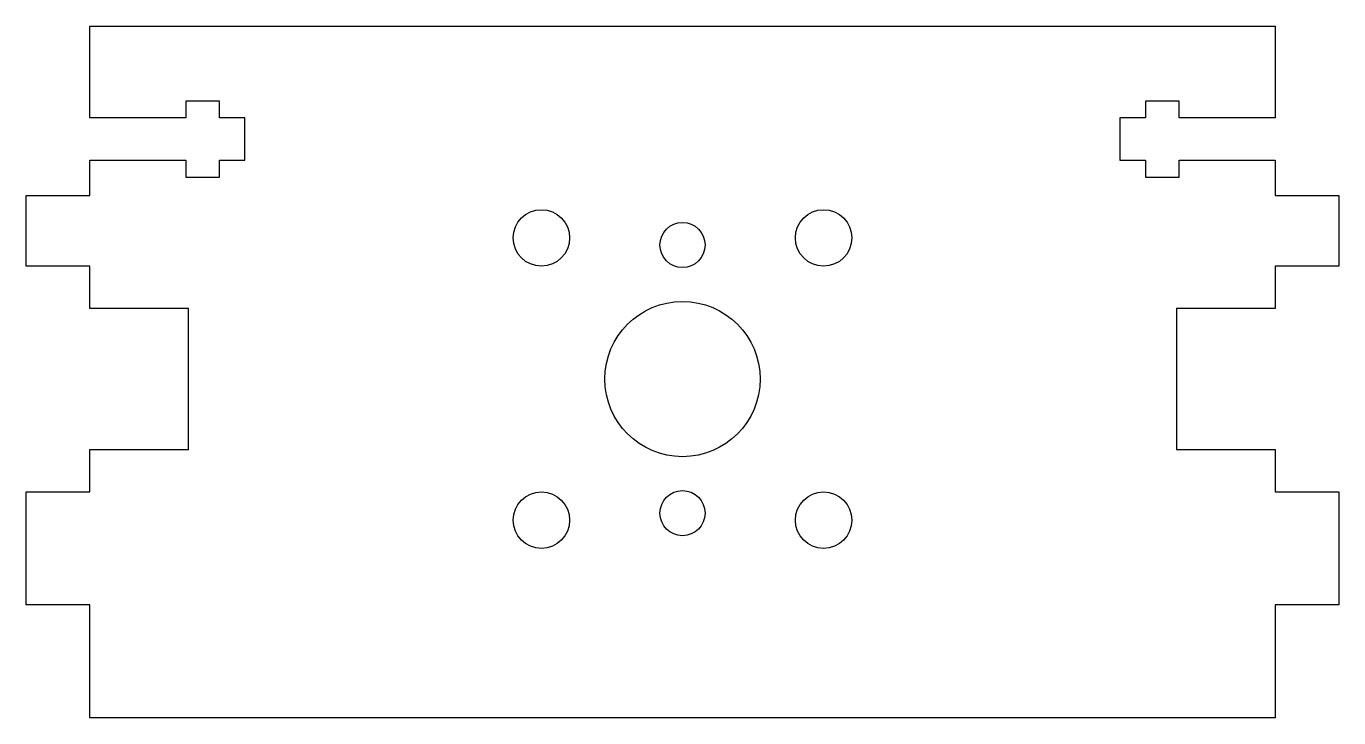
# Model space of a CAD drawing. Header units: millimetres. Extents: x -85.5 to 7.5, y 71 to 120.
import ezdxf

# ---------------------------------------------------------------- set-up
doc = ezdxf.new("R2010")
doc.units = ezdxf.units.MM
doc.layers.get('0').update_dxf_attribs({"linetype": 'CONTINUOUS'})

msp = doc.modelspace()

# ---------------------------------------------------------------- linework, layer by layer
msp.add_lwpolyline([(-6.2, 114.7), (-6.2, 113.5), (-8, 113.5), (-8, 110.5), (-6.2, 110.5), (-6.2, 109.3), (-3.8, 109.3), (-3.8, 110.5), (3, 110.5), (3, 108), (7.5, 108), (7.5, 103), (3, 103), (3, 100), (-4, 100), (-4, 90), (3, 90), (3, 87), (7.5, 87), (7.5, 79), (3, 79), (3, 71), (-81, 71), (-81, 79), (-85.5, 79), (-85.5, 87), (-81, 87), (-81, 90), (-74, 90), (-74, 100), (-81, 100), (-81, 103), (-85.5, 103), (-85.5, 108), (-81, 108), (-81, 110.5), (-74.2, 110.5), (-74.2, 109.3), (-71.8, 109.3), (-71.8, 110.5), (-70, 110.5), (-70, 113.5), (-71.8, 113.5), (-71.8, 114.7), (-74.2, 114.7), (-74.2, 113.5), (-81, 113.5), (-81, 120), (3, 120), (3, 113.5), (-3.8, 113.5), (-3.8, 114.7)], close=True)
for centre, radius in [((-49, 105), 2), ((-29, 105), 2), ((-39, 104.5), 1.6), ((-39, 95), 5.5), ((-49, 85), 2), ((-39, 85.5), 1.6), ((-29, 85), 2)]:
    msp.add_circle(centre, radius)

doc.saveas('drawing.dxf')
